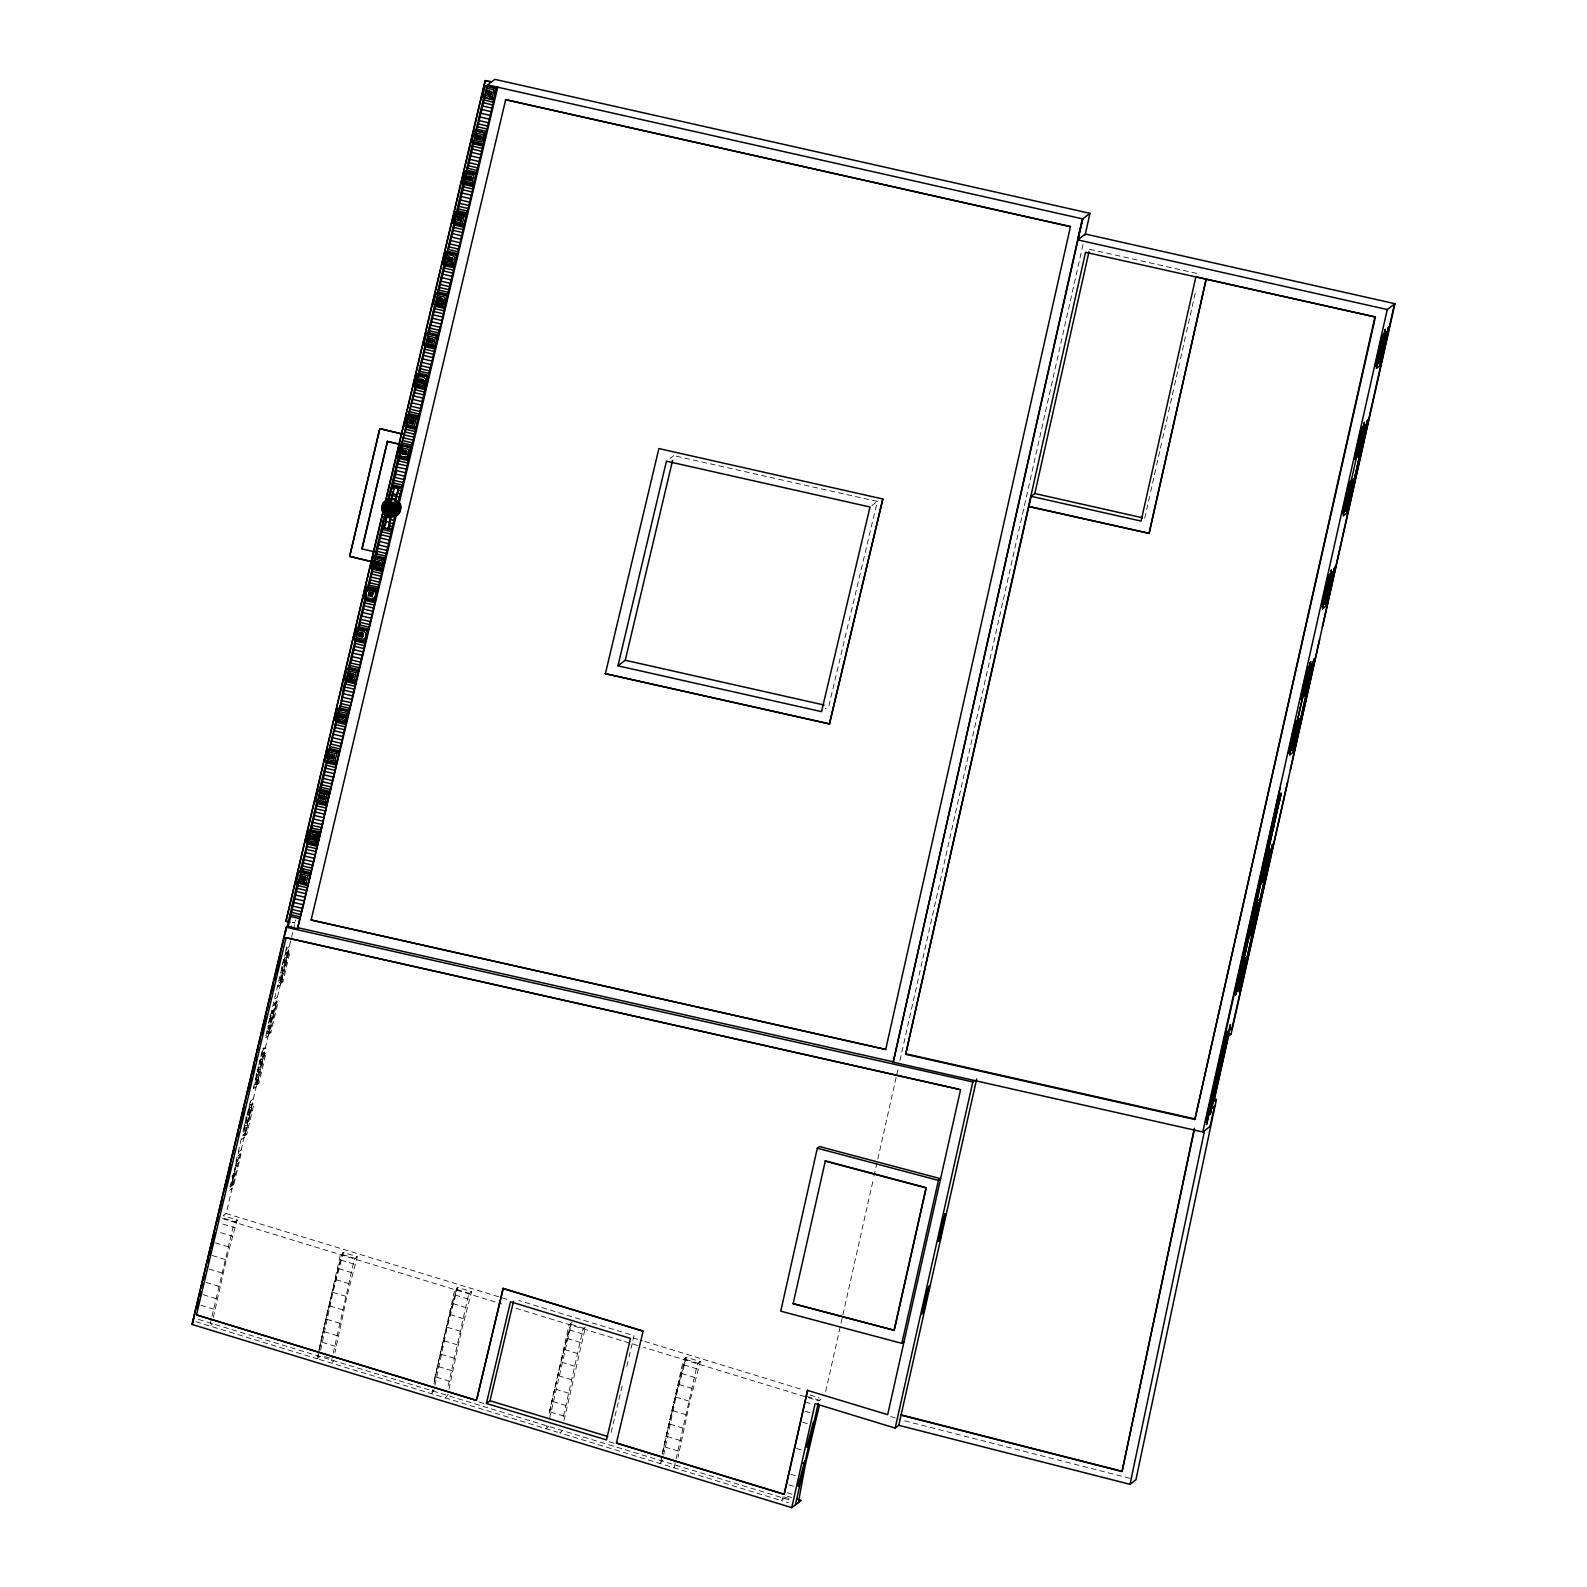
<?xml version="1.0" encoding="UTF-8"?>
<svg xmlns="http://www.w3.org/2000/svg" width="1587" height="1587" viewBox="0 0 1587 1587"><rect width="100%" height="100%" fill="white"/><g stroke="black" fill="none" stroke-linecap="round" stroke-linejoin="round"><path stroke-width="0.75" stroke-dasharray="5 3.75" d="M320.634 1350.259L332.893 1292.373L343.308 1252.5L357.273 1256.765L346.859 1296.639L334.956 1352.521M434.977 1385.193L447.236 1327.287L457.651 1287.434L471.617 1291.699L461.202 1331.572L448.942 1389.458M549.697 1418.123L571.161 1324.411L585.127 1328.676L585.98 1326.633L583.084 1328.855L563.008 1418.361M564.02 1420.405L585.127 1328.676M663.664 1455.041L675.943 1397.155L686.358 1357.302L700.323 1361.567L689.909 1401.42L678.006 1457.322M213.332 1317.468L226.286 1259.8L237.177 1219.986L223.212 1215.721L226.128 1213.5L292.821 932.005M789.037 1499.794L198.633 1319.452L195.717 1321.673L317.083 1358.75L340.411 1254.722L343.347 1252.421A53.323 1.488 -76.6 0 0 332.437 1292.235A53.323 1.488 -76.6 0 0 319.483 1349.922M332.675 1355.754L331.048 1363.015L333.964 1360.793M333.21 1353.334L354.377 1258.987L357.273 1256.765M434.144 1381.583L454.755 1289.656L457.691 1287.374A53.323 1.488 -76.6 0 0 446.78 1327.188A53.323 1.488 -76.6 0 0 433.826 1384.856M448.109 1385.848L468.72 1293.921L471.617 1291.699M662.295 1453.851L683.461 1359.504L686.377 1357.262A53.323 1.488 -76.6 0 0 675.467 1397.076A53.323 1.488 -76.6 0 0 662.513 1454.763M825.676 1391.561L873.445 1178.645M873.981 1176.225L897.865 1069.777M899.948 1060.493L1083.187 243.684M1144.723 518.275L1150.139 494.093M1150.674 491.672L1156.11 467.491M1156.645 465.07L1159.899 450.569M1160.454 448.149L1162.081 440.888M1162.616 438.468L1165.87 423.967M1166.425 421.547L1168.052 414.286M1168.587 411.866L1171.841 397.365M1172.376 394.945L1174.003 387.684M1174.559 385.264L1177.812 370.763M1178.347 368.343L1179.974 361.082M1180.53 358.662L1183.783 344.161M1184.319 341.741L1185.945 334.48M1186.481 332.06L1189.754 317.539M1190.29 315.139L1195.705 290.937M239.954 1154.146L240.986 1154.404L233.785 1184.854L231.841 1186.322L231.365 1183.664M231.841 1186.322L234.737 1173.765L233.706 1173.527M244.438 1133.058L243.902 1135.459L245.826 1133.991L253.047 1103.54L251.103 1105.008L244.894 1135.697L242.871 1135.221L244.934 1133.634M255.943 1084.615L263.164 1054.165L265.089 1052.697L257.868 1083.147L254.912 1084.377A40.707 1.131 -76.6 0 1 255.447 1081.977M257.134 1082.671L254.912 1084.377L256.935 1084.853L259.832 1072.316L258.82 1072.078M269.175 1031.828L266.953 1033.534L268.996 1034.01L271.873 1021.473L269.85 1020.977L271.079 1015.779L273.103 1016.255L276.198 1003.559L278.122 1002.091L276.098 1001.615M281.216 981.024L278.995 982.71L281.018 983.206L283.914 970.649L281.871 970.173L282.486 967.574L284.529 968.05L288.239 952.755L290.163 951.287L288.14 950.792M245.43 1133.297L247.77 1123.16L245.747 1122.683M234.122 1176.364L232.495 1178.665L232.952 1181.442M247.175 1125.738L245.152 1125.262L244.557 1127.821L243.962 1130.341L246.005 1130.817M285.739 950.97L286.672 946.903M281.712 975.569L280.026 982.968L281.95 981.5L289.171 951.049L287.247 952.517L281.712 975.569L282.704 975.807M270.266 1023.813L267.985 1033.772L269.929 1032.304L277.13 1001.853L275.206 1003.321L270.266 1023.813L271.258 1024.051M232 1176.82L232.436 1174.955M244.041 1125.976L244.497 1124.092M256.102 1075.113L256.539 1073.248M268.719 1022.722L270.365 1015.779M282.565 964.261L284.271 957.06M229.877 1186.818L239.062 1155.872L240.986 1154.404M235.967 1161.644L237.673 1154.443M238.248 1152.063L241.918 1135.994M242.89 1131.888L250.29 1101.477M258.304 1066.841L252.75 1091.043M258.86 1065.036L262.629 1048.571M265.862 1035.458L268.104 1025.857M268.699 1023.476L272.071 1009.094M272.686 1006.694L276.039 992.311M276.654 989.931L280.026 975.549M280.621 973.168L284.311 957.08M284.609 956.386L286.493 948.867M231.881 1182.989L237.177 1160.672L235.57 1161.902M243.922 1132.146L249.219 1109.829L247.612 1111.039M255.983 1081.302L261.26 1058.965L260.228 1058.727M268.024 1030.439L272.785 1010.364M280.066 979.635L285.343 957.318M293.397 929.605L295.678 920.004M244.894 1135.697L246.818 1134.229L254.039 1103.778L250.072 1104.77L254.039 1103.778M256.935 1084.853L258.86 1083.385L266.08 1052.935L264.057 1052.459M268.996 1034.01L270.921 1032.542L278.122 1002.091M281.018 983.206L282.962 981.738L290.163 951.287M211.408 1318.698L209.682 1325.938L212.618 1323.717M211.984 1316.297L234.261 1222.208L237.197 1219.986L234.261 1222.208L236.284 1222.109L222.319 1217.844M611.134 1432.466L614.486 1418.302M615.062 1415.941L618.414 1401.777M618.97 1399.417L622.322 1385.253M626.805 1366.367L628.472 1359.285M629.027 1356.925L632.38 1342.781M632.955 1340.42L634.066 1335.699L518.79 1300.487M676.141 456.163L877.313 501.452L828.831 706.096L825.18 708.873M281.514 967.852L281.95 965.987M270.306 1018.497L270.326 1018.437A48.939 1.369 -76.6 0 1 271.099 1015.184M235.967 1168.568L234.321 1170.928M249.02 1117.962L248.385 1120.561L246.362 1120.085L246.977 1117.466L249.02 1117.962L252.115 1105.246M266.08 1052.935L264.156 1054.403L260.427 1069.717L259.435 1069.479M273.103 1016.255L272.488 1018.874L270.464 1018.378M269.909 1016.791L270.365 1014.926M245.826 1118.498L246.263 1116.613M251.5 1107.706L249.476 1107.23L248.842 1109.749L247.612 1114.867L249.635 1115.363M288.437 950.573L285.6 954.719L287.624 955.215M276.396 1001.377L273.559 1005.543L275.583 1006.019M670.091 458.405L673.741 455.628M289.409 946.407L287.088 948.173A48.939 1.369 -76.6 0 0 285.541 954.461M871.838 505.618L877.313 501.452M280.284 984.972L277.943 986.737A48.939 1.369 -76.6 0 1 278.638 983.722M275.047 998.997L277.388 997.211M262.966 1049.959L265.307 1048.174L258.106 1047.698M264.335 1052.221L262.133 1053.927A40.707 1.131 -76.6 0 0 261.518 1056.367M259.653 1060.195L261.26 1058.965M253.265 1099.017L250.925 1100.803A48.939 1.369 -76.6 0 0 247.79 1113.598M242.871 1135.221L245.092 1133.535M241.204 1149.881L238.883 1151.646A48.939 1.369 -76.6 0 0 238.11 1154.761M240.252 1153.928L238.03 1155.614L239.062 1155.872M230.809 1186.064L233.031 1184.378M317.083 1358.75L319.999 1356.508M431.426 1393.664L434.263 1390.033M445.392 1397.949L448.228 1394.318M572.014 1322.368L569.118 1324.57L549.023 1414.096A60.564 1.686 -76.6 0 1 570.983 1323.141M546.404 1426.852L547.455 1426.058M545.769 1428.598L548.685 1426.376M562.651 1430.641L559.735 1432.863L779.118 1499.894M700.323 1361.567L697.427 1363.769L674.098 1467.796L677.014 1465.575M782.074 1498.882L783.125 1498.088A53.323 1.488 -76.6 0 1 783.065 1496.68M784.375 1498.386L781.459 1500.608L788.441 1502.73M268.203 1035.914L265.882 1037.68A48.939 1.369 -76.6 0 1 267.271 1031.51M256.162 1086.758L253.841 1088.523A48.939 1.369 -76.6 0 1 255.229 1082.354M241.799 1139.367L244.12 1137.601M229.738 1190.21L232.059 1188.465M262.847 1048.412L265.307 1048.174M1089.535 249.258L1199.514 274.015M286.215 952.26L288.239 952.755M286.017 957.477L287.009 957.715M286.394 960.274L284.371 959.798L283.736 962.377L285.759 962.853M284.152 965.213L285.144 965.451M281.276 972.752L283.299 973.248M280.105 977.83L282.129 978.326M279.55 980.31L281.573 980.786M280.919 981.242L282.962 981.738M274.174 1003.083L276.198 1003.559M273.976 1008.3L274.968 1008.538M274.353 1011.078L272.329 1010.602L271.694 1013.18L273.738 1013.657M270.683 1026.61L268.639 1026.134L268.064 1028.654L270.088 1029.13M267.509 1031.114L269.532 1031.59M268.877 1032.046L270.921 1032.542M264.156 1054.403L262.113 1053.927L263.164 1054.165M262.549 1056.625L263.541 1056.863M261.934 1059.144L262.926 1059.382M261.3 1061.683L262.311 1061.921M260.685 1064.282L261.676 1064.5M260.07 1066.881L261.061 1067.099M258.225 1074.657L259.217 1074.895M257.63 1077.216L258.621 1077.454M257.054 1079.735L258.046 1079.973M256.479 1082.215L257.491 1082.453M256.836 1082.889L258.86 1083.385M248.187 1109.571L250.885 1110.226M248.227 1112.289L250.25 1112.785M244.557 1127.821L246.58 1128.297M244.795 1133.753L246.818 1134.229M236.126 1160.434L237.832 1160.831M237.217 1163.39L236.185 1163.152L237.415 1158.074A48.939 1.369 -76.6 0 0 235.749 1164.441M235.55 1165.731L236.582 1165.969M232.495 1178.665L233.527 1178.923M232.734 1184.596L233.785 1184.854M904.65 1420.841L1133.515 1479.243M226.128 1213.5L507.622 1299.515M632.995 1337.841L642.457 1340.737M644.818 1341.451L803.3 1389.895M890.525 1416.536L899.928 1419.413M810.025 1395.072L819.328 1397.929M342.475 1254.563L356.44 1258.828M456.818 1289.477L470.784 1293.762M685.505 1359.345L699.49 1363.61M806.851 1396.421L820.816 1400.686L821.649 1398.643L818.753 1400.845L643.648 1347.323M222.636 1218.657L501.79 1303.978M515.874 1308.263L641.346 1346.629M222.974 1224.093L234.618 1227.644M340.848 1260.098L354.814 1264.363M455.191 1295.032L469.177 1299.297M569.554 1329.966L583.52 1334.231M683.898 1364.899L697.863 1369.164M805.224 1401.956L812.207 1404.098M220.633 1232.623L232.277 1236.174M338.606 1268.668L352.572 1272.933M452.95 1303.601L466.935 1307.867M567.313 1338.535L581.278 1342.8M681.656 1373.449L695.622 1377.734M805.323 1411.24L809.965 1412.668M215.455 1242.879L229.421 1247.144M335.889 1279.677L349.854 1283.943M450.252 1314.591L464.217 1318.876M564.595 1349.525L578.561 1353.81M678.938 1384.459L692.904 1388.724M802.605 1422.25L807.267 1423.658M212.301 1255.535L226.286 1259.8M332.893 1292.373L346.859 1296.639M447.236 1327.287L461.202 1331.572M561.58 1362.221L575.565 1366.486M675.943 1397.155L689.909 1401.42M209.067 1269.005L223.033 1273.27M329.798 1305.883L343.784 1310.148M444.162 1340.817L458.127 1345.082M558.505 1375.75L572.471 1380.016M672.848 1410.684L686.814 1414.949M796.515 1448.455L801.177 1449.883M205.953 1282.375L219.919 1286.64M326.843 1319.313L340.808 1323.578M441.206 1354.247L455.171 1358.512M555.549 1389.18L569.515 1393.446M669.893 1424.114L683.858 1428.379M203.176 1294.734L217.141 1299.019M324.224 1331.711L338.19 1335.996M438.567 1366.645L452.533 1370.93M552.911 1401.579L566.876 1405.844M667.254 1436.513L681.24 1440.778M790.921 1474.303L795.583 1475.712M200.914 1305.268L214.9 1309.533M322.101 1342.285L336.067 1346.55M436.445 1377.199L450.41 1381.483M550.788 1412.132L564.754 1416.398M665.151 1447.066L679.117 1451.331M788.799 1484.857L793.46 1486.265M787.331 1492.831L791.992 1494.24M478.897 1401.936L483.638 1403.384M609.269 1441.77L614.01 1443.218M787.033 1496.085L791.774 1497.533M324.561 1356.528L331.544 1358.67M784.295 1496.977L788.937 1498.386M319.404 1359.444L557.414 1432.168M662.949 1459.901L660.113 1463.531L661.759 1456.271A60.564 1.686 -76.6 0 0 660.747 1461.806L661.799 1460.992A53.323 1.488 -76.6 0 1 661.739 1459.604M281.593 970.887A48.939 1.369 -76.6 0 1 282.367 967.574M283.954 960.968A48.939 1.369 -76.6 0 1 284.747 957.695M268.005 1028.336A48.939 1.369 -76.6 0 1 268.758 1025.083M230.432 1187.175A48.939 1.369 -76.6 0 1 231.127 1184.061M232.615 1177.633A48.939 1.369 -76.6 0 1 233.388 1174.34M234.162 1171.047A48.939 1.369 -76.6 0 1 234.955 1167.734M255.963 1079.14A48.939 1.369 -76.6 0 1 258.264 1069.34M259.832 1062.754A48.939 1.369 -76.6 0 1 260.625 1059.501M262.192 1053.113A48.939 1.369 -76.6 0 1 262.966 1050.019M243.922 1129.984A48.939 1.369 -76.6 0 1 244.676 1126.75M246.223 1120.184A48.939 1.369 -76.6 0 1 246.997 1116.891M256.003 1079.517A40.707 1.131 -76.6 0 1 257.193 1074.419M257.788 1071.84A40.707 1.131 -76.6 0 1 259.018 1066.623M260.268 1061.425A40.707 1.131 -76.6 0 1 260.903 1058.886M318.709 1354.762A53.323 1.488 -76.6 0 0 318.769 1356.151L317.717 1356.964A60.564 1.686 -76.6 0 1 318.769 1351.39M319.205 1349.188A60.564 1.686 -76.6 0 1 342.296 1253.234M433.053 1389.696A53.323 1.488 -76.6 0 0 433.112 1391.105L432.061 1391.918A60.564 1.686 -76.6 0 1 433.112 1386.344M434.58 1379.242A60.564 1.686 -76.6 0 1 456.639 1288.188M549.737 1411.855A53.323 1.488 -76.6 0 1 571.141 1324.451M662.255 1454.029A60.564 1.686 -76.6 0 1 685.326 1358.095M292.544 922.404L294.567 922.88L292.544 922.404"/><path stroke-width="1.5" d="M390.918 503.992C395.421 493.894 378.936 500.639 388.021 505.221L386.911 507.146M1327.525 586.535L1329.093 579.096L1324.649 592.864L1327.883 577.073L1329.906 575.545M377.845 589.769L375.048 601.235L363.701 598.537L366.399 587.19L377.845 589.769L394.766 516.807M409.922 448.724L411.41 447.752L400.043 445.173L397.365 456.52L408.712 459.218L427.399 378.995M388.855 516.866L383.022 512.641L387.426 510.161L388.002 511.074L386.851 508.118C380.325 509.625 380.979 502.94 386.99 507.066L382.943 503.139L382.169 505.519M388.617 510.459L386.415 509.447L387.387 506.074M387.823 509.09L389.946 505.301M390.799 511.331L393.457 509.784L393.735 507.443L388.954 505.261L386.256 517.164L390.481 517.997L388.061 528.967L390.362 522.222L383.082 521.29L384.193 516.688M390.838 512.799L394.806 510.459L394.409 506.094L399.388 503.019L393.576 498.635M394.032 504.964L393.08 504.249L395.381 508.177L393.755 509.03M390.918 512.264L392.049 512.046C393.278 523.373 405.161 508.455 399.388 503.019M309.901 830.933L317.122 800.483M305.636 883.899L297.523 881.955L287.287 926.391L297.463 928.673L303.474 904.788L323.252 821.272L313.115 818.872M348.069 713.852L339.301 752.159L329.144 749.738L336.365 719.288M317.499 844.562L307.342 842.142L306.509 846.327L316.666 848.728L327.259 802.903L322.835 802.209M328.192 793.738L329.64 792.885L318.293 790.167L315.615 801.514L326.962 804.232L339.301 752.159L336.583 763.625L325.236 760.927L327.914 749.58L339.261 752.278L337.793 753.131M358.007 627.936L365.208 597.486M355.964 682.152C339.935 668.96 344.796 699.272 338.765 709.131L348.902 711.551L349.299 710.321L355.964 682.152L347.851 680.228M357.035 671.936L358.503 671.083L347.156 668.385L344.478 679.732L355.825 682.43L375.206 600.957L375.365 599.906L370.941 599.212M384.609 559.576L374.472 557.176L383.082 521.29M389.073 496.017L398.496 455.747M408.474 414.881L415.695 384.431M397.98 504.805L409.01 457.889L400.519 456.243M437.338 293.079L444.558 262.629M414.723 389.668L424.86 392.088L435.473 346.244L431.406 345.272M435.473 346.244L425.316 343.824L424.324 349.061L434.481 351.481L441.92 320.534L450.688 283.438L440.551 281.018M455.608 215.951L465.824 171.575L467.292 170.444M444.935 306.708L434.778 304.287L433.945 308.473L444.102 310.893L454.695 265.049L450.648 264.077M489.788 97.62L494.152 98.533L493.894 100.06L476.338 173.697L466.201 171.297L473.045 141.124M455.628 255.884L457.076 255.031L445.729 252.333L443.051 263.68L454.398 266.378L473.799 184.905L473.938 183.854L469.514 183.16M308.949 874.933L310.417 874.08L299.07 871.382L296.372 882.729L307.759 885.625L310.437 873.941M474.85 134.756L484.015 96.113M1296.877 723.176L1295.19 724.366L1291.937 739.165A75.521 2.162 -77.3 0 0 1289.775 748.37L1291.282 748.132L1310.545 661.759M366.657 591.396L372.489 567.531M400.301 449.379L406.133 425.514M301.074 879.833L301.927 876.203L301.074 879.833L304.704 880.706L305.557 877.075L301.887 876.222M310.655 839.265L311.548 835.595L315.178 836.468C312.004 845.633 318.59 832.758 311.508 835.635L310.655 839.265L314.325 840.098M329.679 792.746L319.166 790.604L326.585 760.947L336.742 763.347M304.704 880.706L305.537 877.095M320.316 798.638C319.066 793.599 327.755 794.254 323.946 799.511L320.276 798.678L321.169 795.008M333.568 758.903L329.898 758.07L330.79 754.4L334.421 755.273L333.528 758.943L334.421 755.273M323.946 799.511L324.76 795.9M339.539 717.443C338.309 712.404 346.998 713.059 343.189 718.316L339.519 717.463L340.411 713.813M348.386 668.544L355.448 639.144L365.585 641.565M349.16 676.836L350.033 673.205L349.16 676.836L352.81 677.709L353.663 674.078L349.993 673.245M343.189 718.316L344.002 714.705M358.781 636.248L359.654 632.618L363.284 633.471C360.09 642.636 366.676 629.781 359.614 632.638L358.781 636.248L362.411 637.101M352.81 677.709L353.623 674.098M368.402 595.641L369.275 592.011L368.402 595.641L372.032 596.514L372.905 592.883L369.235 592.05M375.623 565.19C374.373 560.171 383.062 560.826 379.253 566.063L375.583 565.23L376.476 561.56M372.032 596.514L372.866 592.903M379.253 566.063L380.086 562.453M402.245 452.811L402.919 449.994L406.55 450.867L405.697 454.497L402.007 453.664L405.697 454.497M409.267 423.193L410.12 419.543L413.771 420.416L412.898 424.046L409.228 423.213L410.12 419.543M405.875 453.664L406.55 450.867M418.889 382.586C417.639 377.547 426.328 378.202 422.519 383.459L418.849 382.626L419.742 378.956M412.898 424.046L413.771 420.416M428.51 341.979L429.363 338.348L428.51 341.979L432.14 342.852L432.993 339.221L429.323 338.388M422.519 383.459L423.352 379.848M441.761 302.264L438.091 301.411C441.702 288.913 442.198 309.445 442.575 298.654M446.007 256.539L454.021 223.093L464.178 225.513M432.14 342.852L432.973 339.241M447.931 259.951L448.605 257.154L452.235 258.026L451.382 261.657L447.713 260.823L451.382 261.657M461.004 221.049L457.334 220.216L458.226 216.566L461.857 217.419L460.964 221.089L461.857 217.419M451.561 260.823L452.235 258.026L448.566 257.193L447.713 260.823M466.975 179.589C465.745 174.57 474.434 175.225 470.625 180.462L466.955 179.629L467.848 175.959M476.596 139.001L477.469 135.351L476.596 139.001L480.246 139.854L481.099 136.224L477.429 135.391M470.625 180.462L471.438 176.851M490.879 94.922L487.249 94.05C487.249 85.182 496.791 97.382 487.209 94.089L488.122 90.419M480.246 139.854L481.059 136.264M490.839 94.942L491.712 91.312M1323.26 599.092L1322.546 602.286M389.569 526.051L392.644 526.547M389.608 522.797L398.754 487.626L390.481 517.997M1325.324 589.888L1324.629 592.963M1385.253 329.402L1376.346 368.462L1380.016 365.645L1388.744 326.743L1381.384 358.841L1379.797 360.051L1380.035 358.96A75.521 2.142 -77.3 0 1 1381.543 352.155L1379.063 363.106L1380.69 361.876M1330.144 581.1L1325.859 600.461L1327.446 599.251L1334.746 567.233L1325.879 606.234M208.254 1261.546L208.651 1259.602M249.595 1086.817L249.199 1088.761L250.032 1084.556M273.281 987.114L273.678 985.15M1249.029 929.228L1247.065 937.917L1248.076 938.155L1249.029 934.009A75.521 2.162 -77.3 0 1 1251.032 924.963L1253.095 915.679M1306.815 691.198L1305.228 692.388L1305.466 691.317A75.521 2.142 -77.3 0 1 1307.49 682.231L1308.462 677.669A76.969 2.182 -77.3 0 1 1311.08 666.123L1311.477 664.437M1307.49 682.212L1309.037 675.368A75.521 2.142 -77.3 0 1 1310.584 668.563L1314.155 659.002M1328.101 590.304L1331.374 574.415L1333.358 572.907M1381.979 349.953L1383.051 345.331L1381.464 352.274L1385.312 333.984L1387.316 332.457M1214.372 1089.634L1212.389 1092.491A76.989 2.162 -77.3 0 0 1209.75 1104.096L1208.758 1108.678A75.521 2.142 -77.3 0 0 1206.735 1117.784M1237.781 983.88L1241.451 967.614M1279.995 797.15L1277.991 800.007A76.989 2.182 -77.3 0 0 1275.333 811.631L1274.381 816.194L1274.877 813.913A75.521 2.162 -77.3 0 1 1277.456 802.546L1279.301 800.205M1290.846 743.886L1290.231 746.168L1292.929 734.602A76.989 2.182 -77.3 0 1 1295.567 722.978L1297.452 720.101M1304.99 680.327L1301.757 695.046L1303.344 693.836L1310.683 661.66L1289.616 755.075L1293.286 752.258L1314.215 658.962L1300.923 717.443L1298.94 720.319A76.989 2.182 -77.3 0 0 1292.671 748.171L1292.334 749.758L1293.96 748.509L1293.088 752.417M1326.137 586.059L1325.145 590.701L1329.093 579.096M383.558 519.604L383.161 523.472M288.378 925.558L286.196 927.225L192.067 1324.451L791.774 1507.65L815.103 1403.622L895.167 1428.082L898.778 1425.324L901.059 1415.148L1122.049 1471.526L1194.376 1128.297M1122.049 1471.526L1194.138 1130.519M898.778 1425.324L1130.023 1484.321L1204.573 1130.599M1228.477 1036.212L1214.372 1099.057L1216.416 1099.513L1135.895 1479.838L1130.023 1484.321M225.493 1188.504L226.147 1185.687M1324.57 593.042L1324.074 595.383L1324.669 592.764M310.06 874.219L299.923 871.799L306.509 846.327M421.309 362.213L431.466 364.633L428.252 376.694L418.095 374.274L424.324 349.061M430.93 321.606L441.067 324.026L437.873 336.107L427.716 333.687L433.945 308.473M1206.755 1117.744L1206.517 1118.855L1208.104 1117.625M1238.217 988.106L1235.618 989.078L1238.217 988.106L1237.543 991.161L1234.884 992.173L1235.856 988.007L1236.868 988.225A75.521 2.123 -77.3 0 1 1238.892 979.159L1237.8 979.02L1237.285 981.341L1238.376 981.44M1263.748 863.586L1266.188 852.636L1268.846 851.624L1268.152 854.679L1265.553 855.651L1267.14 854.441L1261.863 882.67L1260.237 883.899L1259.225 883.681L1260.197 879.515M1236.868 988.245L1235.916 992.411M1289.834 748.211L1288.862 751.028M1260.237 883.899L1261.209 879.734A75.521 2.142 -77.3 0 1 1263.212 870.688L1261.625 872.85L1263.212 870.668M1322.626 602.048L1321.654 606.194L1323.379 604.984L1331.374 569.912L1322.645 608.813M1324.074 601.929L1322.844 601.056M1263.887 876.679L1263.649 877.77L1265.236 876.56M1293.306 745.553L1293.068 746.644L1294.655 745.434L1300.249 720.498L1298.404 722.799A75.521 2.123 -77.3 0 0 1293.345 745.434M1379.46 361.499L1380.055 358.96M197.086 1308.204L197.76 1305.268M238.189 1134.824L238.705 1132.483M262.113 1033.712L262.668 1031.233M1236.769 983.662L1237.285 986.201L1237.364 981.202M1260.594 877.472L1261.11 879.991L1261.705 872.711M1260.693 877.254L1262.716 872.949M1289.834 748.489L1290.231 746.168M1323.717 597.069L1323.3 599.092M1261.625 877.69L1262.201 875.211M1322.526 602.286L1323.022 599.985M1380.472 356.916L1381.027 354.437M1207.409 1120.68L1205.783 1121.91L1206.16 1120.283A76.989 2.162 -77.3 0 1 1209.234 1106.437A75.521 2.142 -77.3 0 1 1211.873 1094.911L1213.698 1092.689L1209.215 1106.437L1280.173 787.787M1261.863 882.67L1260.852 882.432L1255.654 905.641L1254.028 906.891L1248.949 929.407L1250.04 929.466L1248.433 931.708L1249.544 931.728L1247.918 934.009M1249.961 929.645L1250.536 927.185L1249.465 927.086M1250.477 927.324L1252.024 920.361A76.989 2.162 -77.3 0 1 1254.662 908.815L1256.666 905.879L1255.654 905.641M1262.637 873.068L1264.74 863.764M1323.538 597.684L1324.113 595.244M1306.141 694.233L1304.514 695.483L1304.871 693.856A76.989 2.182 -77.3 0 1 1306.379 686.973L1308.005 679.95M1348.97 497.286L1346.728 507.463L1348.315 506.233L1367.815 419.801L1346.946 513.057L1343.276 515.874L1364.403 422.4M383.796 518.017L384.907 513.454M901.852 1343.336L938.413 1180.371L940.595 1178.705L819.507 1146.548L817.325 1148.214L780.764 1311.179L901.852 1343.336L904.035 1341.67M793.143 1303.661L825.339 1160.91L926.253 1187.711L894.255 1330.303L793.143 1303.661L894.255 1330.303M616.609 1443L784.276 1494.22L807.624 1390.192L784.057 1494.379L616.391 1443.158L643.112 1331.136L503.158 1288.366L476.417 1400.408L196.49 1314.889L286.037 937.679L958.151 1089.118M505.737 99.485L311.131 920.004L885.685 1049.463L1070.451 226.624L505.519 99.644L1070.451 226.624M798.102 1485.968L804.748 1460.635M806.811 1447.066L813.457 1421.754M1210.445 1126.115L1202.767 1131.967L893.203 1062.199L1082.314 219.185L1089.991 213.332L494.846 79.35L486.098 86.015L496.255 88.436L497.723 87.285L486.475 85.738M893.203 1062.199L1082.691 218.907L487.566 84.904M1078.049 239.577L1085.349 234.023L1394.933 303.712L1387.256 309.544L1077.692 239.855L1082.691 218.907M795.424 1504.873L818.218 1403.265M1085.091 235.114L1089.991 213.332M905.661 1054.323L1085.528 252.313L1375.393 317.003L1195.864 276.793L1141.073 521.072L1031.153 496.314L905.661 1054.323L1194.872 1119.49L1375.393 317.003M1030.776 496.592L1034.803 493.537L1088.999 251.678M894.036 1330.461L926.034 1187.869L825.121 1161.069M895.167 1428.082L972.811 1081.937L974.636 1080.549M921.73 1313.679L928.911 1286.263L923.574 1312.866L921.73 1313.679L928.911 1286.263M937.996 1241.193L945.178 1213.777L939.841 1240.379L937.996 1241.193L945.178 1213.777M922.345 1313.798L929.526 1286.402M938.611 1241.312L945.773 1213.916M901.059 1415.148L976.679 1079.001M1148.968 533.53L1206.219 278.915L1149.186 533.371L1028.872 506.491L1149.186 533.371M1194.872 1119.49L1374.798 317.44M1202.767 1131.967L1387.256 309.544M1209.75 1104.116L1209.215 1106.437M1218.32 1066.028L1217.963 1067.654L1219.59 1066.424M1218.38 1065.869A76.989 2.162 -77.3 0 1 1221.415 1052.181L1221.911 1049.86A76.989 2.162 -77.3 0 1 1224.569 1038.315L1226.553 1035.379M1237.8 979.02L1240.439 967.376L1241.451 967.753L1242.879 961.365L1244.506 960.115L1241.847 961.127L1240.955 965.253M1262.141 870.529L1265.256 861.443M1271.762 827.799L1271.405 829.426L1273.032 828.196M1275.353 811.631L1274.837 813.952A76.989 2.182 -77.3 0 0 1271.723 827.898M1288.406 753.071L1295.488 721.272M1300.586 698.816L1307.728 666.957M1328.339 575.03L1321.197 606.889M1349.208 482.012L1342.066 513.871M1354.247 459.615L1361.388 427.756L1363.293 426.645M1288.862 752.377C1293.048 748.806 1287.275 754.817 1289.219 750.75M1292.453 736.884L1293.484 732.301M1308.005 667.095L1307.628 668.722A76.87 2.182 -77.3 0 0 1301.38 696.554L1301.042 698.141L1302.669 696.891M1325.423 589.551L1325.681 588.42M1342.88 511.55L1342.523 513.176L1344.149 511.946M1357.004 454.636L1355.417 455.866L1357.659 445.689A75.521 2.142 -77.3 0 1 1360.753 431.981L1361.666 427.895M1383.487 336.543L1381.662 338.844A75.521 2.142 -77.3 0 0 1379.063 350.291A76.969 2.162 -77.3 0 0 1375.969 364.097L1375.592 365.764L1377.218 364.534M1239.387 976.898L1238.316 976.679L1239.864 974.597A76.989 2.182 -77.3 0 1 1242.502 962.912M1263.192 865.867L1264.244 866.105A76.989 2.162 -77.3 0 1 1266.843 854.56L1271.524 848.569M1235.638 994.87L1248.691 936.687L1247.065 937.917M1256.666 905.879L1249.366 933.632L1247.779 934.842L1250.377 933.89L1249.366 933.652L1256.666 901.614M1267.815 851.386L1281.007 793.103L1235.837 994.91M1237.721 986.697L1236.412 992.113M1242.919 964.44L1244.248 958.528M1254.781 910.224L1256.428 904.292M1261.07 883.582L1262.26 878.246M1267.259 855.948L1268.588 850.037M1273.131 829.426L1274.321 824.07M1279.439 801.693L1280.649 795.861M1240.439 967.515L1244.506 960.115M1248.076 938.155L1250.377 933.89L1248.81 935.06M1238.138 990.03L1245.279 958.191L1247.184 957.08M1250.298 935.794L1257.38 903.995M1262.478 881.539L1269.62 849.68M1291.878 750.413L1298.959 718.613M1311.199 664.318L1304.058 696.177M1324.689 604.23L1331.83 572.371M1345.538 511.212L1352.699 479.353M1357.718 456.977L1364.86 425.118M1385.768 331.941L1378.607 363.8M1245.557 958.31L1244.823 960.214M1251.092 933.553A76.989 2.182 -77.3 0 1 1257.36 905.641L1259.344 902.824M1325.502 601.929L1325.125 603.556L1326.752 602.306M1332.108 572.51L1330.68 578.898M1348.97 497.306A75.561 2.142 -77.3 0 1 1352.064 483.559L1354.584 478.242M1358.551 454.616A76.87 2.162 -77.3 0 1 1362.142 438.488L1363.193 433.806A76.87 2.162 -77.3 0 1 1364.78 426.804L1365.137 425.237M1385.153 336.027L1383.031 345.311A76.989 2.162 -77.3 0 1 1385.669 333.746L1387.653 330.83M1325.423 602.128A76.989 2.202 -77.3 0 1 1328.537 588.122L1328.14 590.205L1333.04 574.315L1331.215 576.617M1346.748 513.216L1367.677 419.9L1360.476 452.017M1379.817 365.803L1388.546 326.902M1272.635 844.344L1239.328 992.034L1272.576 844.383L1252.381 933.89L1250.754 935.12L1250.754 933.751M1334.806 567.194L1326.018 606.135L1322.407 608.892M1210.008 1126.453L1214.591 1105.941M1231.988 1028.475L1287.612 782.113M1394.477 304.049L1322.308 627.401M1216.416 1099.513L1213.619 1101.636L1228.239 1036.371L1231.056 1034.248L1394.933 303.712M209.682 1254.861L210.397 1251.885M250.627 1082.076L251.282 1079.081L250.746 1081.62M274.67 980.409L275.364 977.433M1380.075 345.649L1379.539 347.97L1380.611 343.288M1342.84 511.708A76.87 2.182 -77.3 0 1 1346.45 495.382L1347.522 490.74M1325.621 588.598L1327.724 579.116M1237.404 987.947L1256.864 901.654M1261.744 879.456L1281.066 793.262M1383.547 342.99L1384.082 340.669M1360.753 431.843L1358.651 441.146A76.87 2.142 -77.3 0 0 1355.139 457.096M1380.591 343.308L1382.178 336.365M1294 730.02L1294.516 727.739M1385.193 329.441L1377.893 361.499L1376.306 362.709L1376.564 361.598A75.521 2.142 -77.3 0 1 1378.567 352.532L1381.821 336.623L1384.181 333.488M1357.004 454.656L1364.344 422.459M1266.307 856.801L1265.275 861.523L1264.244 861.205M1384.618 338.467L1385.689 333.726M1253.611 913.358L1253.115 915.778L1252.064 915.461M1254.147 911.037L1253.631 913.497L1252.599 913.14M1352.064 483.42L1349.962 492.744A76.87 2.182 -77.3 0 0 1346.331 508.971M1363.173 433.826L1364.76 426.883M1227.564 1031.352L1206.537 1124.608L1227.624 1031.292L1220.264 1063.389L1218.677 1064.599L1218.915 1063.488A75.521 2.142 -77.3 0 1 1220.919 1054.423L1221.435 1052.161A75.521 2.142 -77.3 0 1 1224.033 1040.735L1225.858 1038.434L1221.435 1052.161L1221.911 1049.86A76.989 2.182 -77.3 0 1 1224.549 1038.255M1330.561 579.473L1330.164 581.179A76.989 2.162 -77.3 0 1 1331.731 574.216M1327.724 579.275L1330.243 573.919M1253.135 910.998L1254.96 908.696M1266.843 854.5L1266.307 856.98L1265.295 856.563M1269.005 853.925L1270.83 851.624M198.335 1302.729L198.95 1300.07M227.12 1181.105L227.854 1178.129M197.343 1308.184L197.78 1306.359M262.391 1033.712L262.807 1031.867M251.202 1080.866L251.619 1079.021M198.633 1302.649L199.069 1300.785M239.816 1127.464L240.53 1124.548M263.68 1028.178L264.116 1026.313M240.014 1128L240.45 1126.135M373.977 551.721L361.935 548.844L387.387 441.424L401.055 444.539M362.074 548.725L387.526 441.325M290.004 922.305L285.938 921.333L383.3 510.379M385.006 503.178L485.126 80.679L491.712 81.75M285.938 921.333L383.518 510.22M385.224 503L485.344 80.52M305.993 842.122L308.671 830.775L320.038 833.473L317.34 844.82L305.993 842.122L308.037 840.812M337.535 708.972L334.857 720.319L346.204 723.017L348.902 711.551L337.535 708.972L338.924 710.52M366.657 631.348L368.124 630.475L356.777 627.778L354.08 639.125L365.427 641.822L368.144 630.356M384.986 559.298L382.269 570.784L370.922 568.086L373.619 556.739L384.967 559.437L383.499 560.29M407.264 414.723L404.566 426.07L415.913 428.768L418.631 417.302L407.264 414.723L408.633 416.25M428.232 376.813L416.885 374.115L414.187 385.462L425.534 388.18L428.252 376.694L417.738 374.552L415.814 382.685M435.096 346.521L437.873 336.107L435.155 347.573L423.808 344.875L426.506 333.528L437.853 336.226L436.385 337.079M436.108 292.921L433.43 304.268L444.777 306.965L447.494 295.499L436.108 292.921L437.496 294.468M460.984 214.285L466.697 214.424L455.35 211.726L452.672 223.073L464.019 225.771L466.737 214.305M473.581 184.132L476.338 173.697L473.64 185.183L462.293 182.485L464.971 171.138L476.318 173.836L468.482 173.162M471.914 141.878L474.592 130.531L485.939 133.229L483.261 144.576L471.914 141.878L473.958 140.569M489.51 86.432L496.632 88.118L493.894 99.644L482.547 96.926L485.245 85.579L496.592 88.297L494.112 93.395M192.067 1324.451L286.672 926.868M199.387 1295.528L200.319 1291.342M201.192 1287.87L202.065 1284.24M202.918 1280.57L203.929 1276.325M208.968 1255.119L209.901 1250.913M211.984 1242.383L210.892 1246.688M212.975 1238.138L213.987 1233.892M217.002 1221.177L218.014 1216.931M221.922 1200.367L218.946 1212.746M226.961 1179.141L227.953 1174.916M228.964 1170.67L229.976 1166.425M239.022 1128.238L240.034 1123.993M241.026 1119.748L242.037 1115.502M243.029 1111.336L244.021 1107.091M247.036 1094.356L248.048 1090.13M249.06 1085.885L250.052 1081.64M257.094 1051.943L258.106 1047.698M259.117 1043.452L260.109 1039.207M261.121 1034.962L262.133 1030.717M263.125 1026.491L264.057 1022.306M269.135 1001.099L270.147 996.854M271.159 992.629L272.091 988.423M278.181 962.912L277.11 967.217M279.193 958.687L280.205 954.442M307.62 839.325L310.992 830.1M326.862 758.13L337.039 720.677M336.464 717.542L339.856 708.298M368.72 586.496L367.252 587.626L364.851 597.763L366.319 596.652M399.944 449.657L406.629 426.447M406.193 423.273L416.389 385.82M448.05 251.659L446.602 252.769L444.181 262.906L445.649 261.795M453.803 222.319L454.775 218.252M474.493 135.034L476.913 129.856M372.905 565.012L373.877 560.945M197.284 1307.688L198.95 1300.705M211.567 1248.076L213.253 1240.459L212.896 1242.462M228.945 1174.102L231.147 1164.779M262.351 1033.236L264.017 1026.214M276.594 973.644L279.907 958.984M384.748 516.767L383.637 521.508L384.986 520.476M388.676 500.183L390.918 490.72M298.812 881.221L300.617 873.882L307.898 875.627L306.093 882.967L298.812 881.221L306.093 882.967M308.513 840.574L310.239 833.294L308.513 840.574L315.714 842.36L317.519 835.02L310.159 833.334M327.676 759.439L329.461 752.099L327.676 759.439L334.956 761.165L336.761 753.825L329.402 752.139M337.357 718.772L339.082 711.492L337.357 718.772L344.657 720.518L346.383 713.218L339.023 711.551M348.644 670.944L346.898 678.244L354.199 679.97L346.978 678.185L348.704 670.884L356.004 672.63L354.199 679.97M356.599 637.577C352.592 625.754 372.766 630.118 363.82 639.363L356.52 637.637L358.325 630.297M366.141 597.029C361.657 581.715 387.208 596.236 367.867 589.749C359.317 598.934 378.936 603.397 375.226 591.435M375.087 559.298L382.447 560.985L380.642 568.325L373.362 566.599L375.087 559.298L368.402 588.162M399.785 455.033C406.47 435.77 391.791 461.301 407.145 456.699L408.891 449.419L401.511 447.732M416.092 418.968L414.286 426.308L407.006 424.582C402.523 409.267 428.073 423.789 408.732 417.282M416.707 383.915C412.699 372.092 432.874 376.456 423.908 385.72L416.627 383.975L418.432 376.635M426.328 343.328L428.054 336.027L435.334 337.773L433.608 345.053L426.248 343.387L428.054 336.027M437.595 295.499L435.87 302.78L443.15 304.525L444.955 297.166L437.595 295.499L435.949 302.72L443.229 304.466M445.55 262.133C441.563 250.31 461.738 254.654 452.771 263.918L445.491 262.192L447.276 254.833M464.197 215.971L462.392 223.311L455.112 221.585C450.609 206.27 476.16 220.791 456.838 214.305M464.793 180.938L466.518 173.638L473.819 175.383L472.013 182.723L464.733 180.978L466.518 173.638M474.414 140.33L476.14 133.05L483.44 134.776L481.714 142.056L474.334 140.39L476.14 133.05M485.067 95.379L486.792 88.098L485.067 95.379L492.287 97.184L494.073 89.824L486.713 88.158M288.497 925.479L300.617 873.882M301.371 870.688L308.473 841.15M310.754 831.509L319.84 792.687L327.14 794.413L319.78 792.746L318.055 800.027L325.414 801.713L327.14 794.413M320.455 790.564L327.418 761.304M339.301 711.055L346.521 680.188M349.001 670.091L356.42 638.767M365.903 598.894L359.098 627.103L357.63 628.214L367.787 630.634M375.841 556.839L383.3 525.456L382.05 526.448L385.086 527.162L383.994 527.995L394.687 486.654L394.012 489.133L390.957 488.419L390.561 490.323M392.207 487.883L399.408 456.977M408.811 417.242L407.006 424.582M425.852 345.331L419.186 373.441L417.738 374.552M428.887 333.072L435.612 304.664M445.233 264.037L438.429 292.246L436.98 293.357L447.117 295.777M448.605 249.318L454.933 223.112M456.897 214.245L455.112 221.585M457.175 213.65L464.475 182.862M467.848 168.103L473.958 142.354M477.469 127.535L484.908 96.628M395.48 476.16L396.472 469.851M330.79 754.4L329.898 758.07M402.919 449.994L402.007 453.664M438.984 297.761L438.091 301.411M457.373 220.196L458.226 216.566M315.317 840.832L316.547 835.575M423.511 384.173L424.344 380.682M452.355 262.391L453.188 258.879M347.414 712.543L345.411 721.053L346.204 723.017M366.161 633.471L365.427 641.822M375.782 592.864L375.048 601.235M382.983 562.413L382.269 570.784M408.414 455.112L409.426 450.867M426.764 377.686L424.741 386.196L425.534 388.18M445.491 298.614L444.777 306.965M455.112 258.007L454.398 266.378M483.975 136.224L483.261 144.576M326.902 803.181L329.303 793.024M355.766 681.378L358.523 670.944M375.008 600.184L377.766 589.749M408.652 458.167L411.41 447.752L401.273 445.332M450.272 264.355L454.338 265.327L457.116 254.892M494.331 96.549L496.255 88.436M297.463 928.673L396.71 513.593M398.992 503.952L497.723 87.285M605.381 673.682L658.883 448.566L882.828 498.992L829.525 723.93L605.381 673.682L829.525 723.93M617.958 665.826L666.441 461.182L870.013 507.007L821.53 711.65L617.958 665.826L625.258 660.252L672.59 460.428M477.211 1397.869L503.158 1288.366M486.415 1403.463L510.518 1301.757L630.495 1338.416L606.452 1439.905L486.415 1403.463L490.006 1400.746L513.533 1301.4M829.307 724.089L882.828 498.992M228.845 1175.114L229.302 1173.249M252.551 1073.725L253.186 1070.828M265.446 1020.699L265.882 1018.834M200.398 1295.19L200.855 1293.326M228.449 1175.431L229.143 1172.535M277.923 968.03L278.38 966.166M241.799 1120.521L242.236 1118.656M254.277 1067.813L254.733 1065.948M230.194 1169.52L231.087 1165.79M243.128 1114.927L243.585 1113.082M265.287 1020.005L265.981 1017.168M241.184 1121.811L241.879 1118.855M200.24 1294.595L200.914 1291.917M392.723 526.21L395.639 514.327M394.449 499.984L398.516 500.937L405.002 476.279L394.846 473.858M388.954 505.261L393.021 492.922M277.983 966.622L278.657 963.607M212.956 1241.054L213.59 1238.475M388.26 499.33L390.164 491.395L393.219 492.129M230.432 1167.377L231.047 1164.957M279.193 961.583L279.947 958.727M243.109 1114.114L243.803 1111.237M214.205 1236.035L214.919 1233.159M819.19 1406.221L805.204 1465.436L798.34 1502.651M255.864 1060.374L256.4 1058.311M400.4 510.22L394.905 509.11L393.14 512.145L392.326 510.915M381.872 507.919C380.999 511.331 387.109 520.199 388.418 512.621C383.756 510.26 385.76 502.504 390.977 502.702M392.882 504.606L395.877 499.568L393.516 498.834M383.082 503.258L384.53 501.333M388.101 506.749L386.831 505.975L388.021 505.221M386.93 509.248L386.891 510.518L388.121 509.824M400.341 505.301L393.735 507.443M392.961 511.688L396.016 516.013M384.649 514.486L388.081 511.014M392.921 506.074C399.527 492.744 404.09 513.533 395.897 515.874M387.962 505.301L389.847 504.15L388.656 498.675M457.671 211.051L456.223 212.162L466.36 214.582M427.359 333.964L428.807 332.853M392.862 485.007L391.652 485.92L401.789 488.34M389.946 502.702L394.171 503.555M387.704 512.74L391.771 513.692M386.256 517.164L385.542 524.861L382.507 524.127M373.362 566.599L380.721 568.265M349.477 667.71L348.009 668.821L358.166 671.222M301.53 870.589L302.879 869.557M290.778 915.421L289.687 916.254L299.844 918.655M289.35 921.789L286.156 921.174M286.156 929.03L285.144 933.275M290.342 927.086L291.433 926.253M286.037 937.679L960.571 1089.654L887.669 1414.652L807.386 1390.351M311.131 920.004L885.685 1049.463M268.064 1005.404L267.052 1009.649M256.023 1056.228L255.011 1060.473M233.924 1149.504L232.912 1153.749M225.87 1183.446L224.878 1187.691M1382.217 334.659L1375.136 366.458M1385.391 335.095L1386.998 333.885M1379.797 360.031L1381.384 358.821M1379.063 361.757L1381.087 360.249M194.269 1316.813L192.344 1324.252M196.49 1314.889L476.417 1400.408M1364.78 425.157L1366.764 424.007M1361.011 430.91L1362.598 429.7M1364.503 428.252L1366.07 427.062M1360.476 451.997L1358.889 453.208L1361.15 443.031A75.561 2.123 -77.3 0 1 1364.245 429.403M1354.703 457.592L1354.683 458.941L1356.31 457.691M1358.174 454.933L1358.174 456.282L1359.801 455.033M1351.112 480.901L1349.129 483.777A76.989 2.162 -77.3 0 0 1347.006 493.041M1348.752 484.055L1350.755 482.527M1350.438 483.956L1348.593 486.257A75.521 2.142 -77.3 0 0 1345.498 499.965L1344.982 502.246A75.521 2.142 -77.3 0 0 1343.495 509.01L1343.257 510.121L1344.844 508.891M1352.322 482.508L1353.909 481.297M1342.523 511.827L1344.506 510.32M1345.994 509.189L1345.994 510.538L1347.621 509.288M1331.751 572.431L1333.735 571.26M1327.982 578.184L1329.589 576.974M1322.388 603.139L1323.955 601.909L1322.804 601.215M1321.654 604.845L1323.677 603.338M1325.145 602.207L1327.129 600.679M1319.571 639.621L1290.35 769.893M1307.648 667.016L1309.632 665.846M1311.12 664.358L1313.104 663.207M1310.822 667.453L1312.409 666.262M1304.514 694.134L1305.367 691.575A76.969 2.182 -77.3 0 1 1306.894 684.671M1289.596 749.302L1291.282 748.132M1273.706 825.141L1272.119 826.371L1272.357 825.26A75.521 2.162 -77.3 0 1 1274.361 816.214M643.112 1331.136L502.92 1288.545M1263.669 868.446L1262.657 868.188M1262.558 879.615L1259.959 880.587M1262.935 879.515L1262.935 880.864L1264.561 879.615M1259.225 883.681L1260.852 882.432M1256.527 901.714L1260.237 898.897M1258.67 905.879L1256.825 908.181A75.521 2.142 -77.3 0 0 1251.726 930.934L1251.488 932.025L1253.075 930.815M1255.991 908.934L1253.373 909.906M1249.981 932.561L1248.592 937.877M1246.489 960.115L1244.664 962.436A75.521 2.142 -77.3 0 0 1239.546 985.19L1239.308 986.261L1240.895 985.071M1238.594 988.007L1238.594 989.356L1240.221 988.106M1234.884 992.173L1236.511 990.943M939.802 1237.265L938.79 1238.039L940.417 1237.404M1229.151 1030.637L1232.425 1028.138M922.523 1310.545L923.555 1309.771M1211.774 1108.103L1215.027 1105.603M812.524 1424.749L813.556 1423.975M807.426 1447.205L807.981 1446.174M798.697 1486.106L799.253 1485.075M791.774 1507.65L801.256 1500.429L796.515 1498.981M482.547 96.926L484.61 95.637M462.293 182.485L464.336 181.176M443.051 263.68L445.094 262.371M423.808 344.875L425.852 343.566M397.365 456.52L399.408 455.211M370.922 568.086L372.965 566.777M363.701 598.537L365.764 597.228M344.478 679.732L346.521 678.423M315.615 801.514L317.658 800.225M296.372 882.729L298.416 881.42M393.417 506.709L394.746 505.916M484.471 134.082L485.939 133.229L475.822 130.689M417.143 418.274L418.611 417.421M376.278 590.741L377.746 589.888M320.038 833.473L318.57 834.326L316.547 842.836L317.34 844.82M386.375 499.647L391.096 498.536M393.021 511.629L392.049 512.601L391.592 511.232M382.209 510.34L387.01 509.189M391.057 499.33C361.102 513.117 414.862 527.063 395.361 500.441M391.037 500.758C383.994 500.5 381.277 510.974 387.565 514.168M391.076 513.315C397.048 513.533 398.198 504.111 392.366 502.861M389.311 514.862C397.028 517.243 401.828 505.36 394.627 501.69M388.815 517.025L393.655 516.826M400.698 507.761L395.381 508.177M393.854 508.237L395.361 508.197L394.885 507.007M386.256 508.276L387.704 508.296M1034.803 493.537L1142.323 517.739M1295.19 724.366L1294.932 725.457M1291.778 739.225L1291.263 741.546M625.258 660.252L824.03 705.005M1266.188 852.636L1267.219 852.874M1265.831 854.262L1268.152 854.679M1264.76 858.884L1265.791 859.261M1259.602 882.055L1260.614 882.273M1254.028 906.891L1255.039 907.109M1253.651 908.518L1254.147 911.236L1253.135 910.819M1251.548 917.782L1252.083 920.341L1251.012 920.103M1249.981 924.765L1251.052 924.923M1248.017 933.751L1249.048 933.989M1247.422 936.29L1249.703 936.905M1241.847 961.127L1242.879 961.365M1243.811 963.17L1241.213 964.142L1242.224 964.38M1241.49 962.754L1242.502 962.992M1238.852 974.358L1239.903 974.597M1235.261 990.546L1237.543 991.161M1229.012 1033.792L1231.056 1034.248M906.256 1053.887L1195.467 1119.033M298.554 927.859L893.58 1061.921M286.196 927.225L972.811 1081.937M485.126 80.679L491.216 82.127M487.943 91.074L491.573 91.947M487.824 91.53L491.454 92.383M487.685 92.205L491.315 93.058M487.487 92.899L491.117 93.772M487.427 93.216L491.077 94.089M483.737 97.64L493.894 100.06M483.321 99.822L493.458 102.242M482.726 102.58L492.883 105M482.031 105.813L492.168 108.214M481.218 109.344L491.375 111.764M480.345 113.074L490.502 115.494M479.453 116.803L489.609 119.223M478.56 120.414L488.717 122.834M477.727 123.726L487.883 126.147M476.973 126.623L487.11 129.043M476.318 128.983L486.475 131.404M477.29 136.026L480.921 136.899M477.171 136.462L480.801 137.335M477.032 137.137L480.663 138.009M476.854 137.851L480.484 138.704M476.794 138.168L480.425 139.021M473.263 141.898L483.4 144.318M472.926 143.663L483.083 146.083M472.43 146.083L482.587 148.484M471.795 148.98L481.952 151.4M471.061 152.253L481.198 154.673M470.248 155.724L480.385 158.145M469.395 159.216L479.552 161.636M468.582 162.548L478.738 164.969M467.808 165.564L477.965 167.984M467.133 168.103L477.29 170.523M466.598 170.047L476.735 172.467M465.824 171.575L475.981 173.975M467.669 176.633L471.299 177.486M467.55 177.07L471.18 177.923M467.411 177.744L471.041 178.597M467.233 178.438L470.863 179.311M467.173 178.756L470.803 179.629M463.642 182.485L473.799 184.905M463.305 184.271L473.462 186.691M462.809 186.671L472.966 189.091M462.174 189.587L472.331 192.007M461.44 192.86L471.577 195.28M460.627 196.332L470.764 198.752M459.794 199.823L469.931 202.243M458.96 203.156L469.117 205.576M458.187 206.171L468.344 208.591M457.512 208.71L467.669 211.131M456.977 210.654L467.114 213.055M458.048 217.221L461.678 218.093M457.929 217.657L461.559 218.53M457.79 218.332L461.42 219.204M457.611 219.046L461.242 219.919M457.552 219.363L461.182 220.216M455.846 222.795L459.893 223.767M453.684 224.858L463.84 227.278M453.188 227.278L463.344 229.679M452.553 230.175L462.71 232.595M451.819 233.448L461.956 235.868M451.006 236.919L461.162 239.339M450.172 240.411L460.309 242.831M449.339 243.763L459.496 246.164M448.566 246.759L458.722 249.179M447.891 249.318L458.048 251.718M447.355 251.242L457.492 253.662M446.602 252.769L456.739 255.17M448.427 257.828L452.077 258.681M448.308 258.264L451.938 259.137M448.169 258.939L451.799 259.812M447.99 259.653L451.621 260.506M444.4 263.7L454.556 266.1M444.062 265.465L454.219 267.886M443.566 267.866L453.723 270.286M442.932 270.782L453.089 273.202M442.198 274.055L452.355 276.475M441.384 277.527L451.541 279.947M439.718 284.351L449.875 286.771M438.944 287.366L449.101 289.786M438.27 289.905L448.427 292.325M437.734 291.849L447.871 294.269M438.805 298.416L442.456 299.288M438.686 298.872L442.337 299.725M438.548 299.546L442.178 300.399M438.369 300.241L441.999 301.113M438.31 300.558L441.94 301.411M434.441 306.073L444.598 308.473M433.311 311.389L443.467 313.79M432.577 314.662L442.733 317.063M431.763 318.114L441.92 320.534M430.097 324.958L440.254 327.358M429.343 327.973L439.48 330.374M428.649 330.513L438.805 332.913M428.113 332.437L438.27 334.857M429.204 339.023L432.834 339.876M429.065 339.459L432.715 340.332M428.926 340.134L432.557 341.007M428.748 340.848L432.378 341.701M428.688 341.145L432.319 342.018M427.201 345.371L435.314 347.295M424.84 346.66L434.977 349.08M423.689 351.977L433.846 354.397M422.955 355.25L433.112 357.67M422.142 358.722L432.299 361.142M420.476 365.546L430.632 367.966M419.722 368.561L429.859 370.981M419.047 371.1L429.184 373.52M418.492 373.044L428.649 375.464M419.583 379.61L423.213 380.483M419.464 380.067L423.094 380.92M419.305 380.741L422.935 381.594M419.127 381.435L422.757 382.308M419.067 381.753L422.697 382.626M415.338 384.709L419.385 385.681M415.536 385.482L425.693 387.902M415.219 387.268L425.356 389.668M414.088 392.584L424.225 394.984M413.334 395.857L423.491 398.258M412.521 399.329L422.678 401.729M411.688 402.82L421.844 405.221M410.854 406.153L421.011 408.573M410.101 409.168L420.238 411.569M409.426 411.707L419.563 414.128M408.871 413.632L419.028 416.052M408.117 415.159L418.274 417.579M409.962 420.218L413.592 421.091M409.843 420.654L413.473 421.527M409.684 421.329L413.334 422.202M409.506 422.043L413.136 422.896M409.446 422.36L413.076 423.213M408.157 426.01L416.29 427.935M405.855 427.022L416.012 429.442M405.399 429.204L415.556 431.624M404.804 431.882L414.941 434.302M403.356 434.223L379.928 428.649L403.197 434.322M404.11 434.838L414.267 437.258M403.396 437.833L413.533 440.234M402.701 440.591L412.858 442.991M402.106 442.872L412.243 445.292M401.63 444.519L411.787 446.919M387.387 441.424L401.848 444.876M402.741 450.668L406.371 451.521M402.622 451.105L406.252 451.978M402.483 451.779L406.113 452.652M402.305 452.493L405.935 453.346M398.714 456.54L408.851 458.941M398.377 458.306L408.533 460.726M397.881 460.706L408.038 463.126M397.246 463.622L407.403 466.042M396.512 466.895L406.649 469.316M395.699 470.367L405.836 472.787M394.032 477.191L404.189 479.611M393.259 480.206L403.415 482.627M392.584 482.746L402.741 485.166M392.049 484.69L402.185 487.11M393.596 487.487L397.663 488.459M398.059 490.105L401.114 490.819M397.286 493.101L400.321 493.815M392.108 493.617L396.214 494.549M389.291 494.807L399.448 497.227M390.581 498.893L394.826 499.726M389.549 503.019L393.616 503.972M389.37 503.654L393.437 504.606M389.172 504.408L393.239 505.36M388.736 506.174L392.782 507.146M388.498 507.166L392.544 508.118M388.26 508.157L392.306 509.129M388.021 509.149L392.068 510.121M387.803 510.121L391.85 511.093M387.585 511.034L391.652 511.986M387.407 511.847L391.473 512.819M387.268 512.561L391.334 513.533M389.886 519.465L393.953 520.437M390.204 522.996L393.239 523.71M387.466 527.737L392.207 528.848M381.892 527.499L392.049 529.919M381.554 529.264L391.711 531.685M381.059 531.685L391.215 534.085M380.424 534.581L390.581 537.001M379.69 537.854L389.847 540.274M378.876 541.326L389.033 543.746M378.043 544.817L388.2 547.237M377.21 548.17L387.367 550.57M376.456 551.165L386.593 553.585M375.782 553.724L385.919 556.124M375.226 555.648L385.383 558.069M376.317 562.234L379.948 563.087M373.084 561.937L349.676 556.363L379.789 428.748L349.676 556.363L372.945 562.036M376.179 562.671L379.829 563.544M376.04 563.345L379.67 564.218M375.861 564.04L379.491 564.912M375.802 564.357L379.432 565.23M372.072 567.313L382.646 569.951M372.211 569.039L382.348 571.439M371.755 571.221L381.892 573.621M371.16 573.899L381.297 576.319M370.465 576.855L380.602 579.275M369.751 579.83L379.888 582.25M369.057 582.588L379.194 585.008M368.442 584.889L378.599 587.309M367.986 586.516L378.142 588.936M367.252 587.626L377.408 590.027M369.097 592.685L372.727 593.538M368.977 593.121L372.608 593.974M368.839 593.796L372.469 594.669M368.64 594.49L372.29 595.363M368.581 594.808L372.231 595.68M365.07 598.537L375.206 600.957M364.732 600.322L374.869 602.743M364.236 602.723L374.373 605.143M363.602 605.639L373.738 608.059M362.848 608.912L373.005 611.332M362.054 612.384L372.191 614.804M361.201 615.875L371.358 618.295M360.388 619.208L370.525 621.628M359.614 622.223L369.771 624.643M358.94 624.762L369.097 627.182M358.384 626.706L368.541 629.107M359.475 633.273L363.106 634.145M359.356 633.709L362.987 634.582M359.217 634.383L362.848 635.256M359.019 635.098L362.669 635.97M358.96 635.415L362.61 636.268M355.111 640.91L365.268 643.33M354.615 643.33L364.772 645.73M353.98 646.226L364.137 648.647M353.246 649.5L363.383 651.92M352.433 652.971L362.57 655.391M351.58 656.463L361.737 658.883M350.767 659.815L360.904 662.215M349.993 662.83L360.15 665.231M349.319 665.37L359.475 667.77M348.763 667.294L358.92 669.714M349.854 673.88L353.484 674.733M349.735 674.316L353.365 675.189M349.596 674.991L353.227 675.864M349.418 675.705L353.048 676.558M349.358 676.002L352.988 676.875M345.49 681.517L355.647 683.937M344.994 683.918L355.151 686.338M344.359 686.834L354.516 689.254M343.625 690.107L353.762 692.527M342.812 693.579L352.949 695.999M341.959 697.07L352.116 699.49M341.145 700.403L351.302 702.823M340.372 703.418L350.529 705.838M339.697 705.957L349.854 708.377M339.162 707.901L349.299 710.321M340.233 714.467L343.863 715.34M340.114 714.924L343.744 715.777M339.975 715.598L343.605 716.451M339.797 716.292L343.427 717.165M339.737 716.61L343.367 717.483M335.988 719.566L340.054 720.538M336.206 720.339L346.363 722.759M335.869 722.125L346.026 724.525M335.373 724.525L345.53 726.945M334.738 727.441L344.895 729.841M334.004 730.714L344.141 733.115M333.191 734.186L343.328 736.586M332.357 737.657L342.494 740.078M331.524 741.01L341.681 743.41M330.751 744.025L340.907 746.426M330.076 746.564L340.233 748.965M329.541 748.489L339.678 750.909M328.787 750.016L338.924 752.436M330.612 755.075L334.242 755.928M330.493 755.511L334.123 756.384M330.354 756.186L333.984 757.059M330.175 756.9L333.806 757.753M330.116 757.197L333.746 758.07M326.248 762.712L336.404 765.132M325.752 765.113L335.908 767.533M325.117 768.029L335.274 770.449M324.383 771.302L334.52 773.722M323.569 774.773L333.726 777.194M322.736 778.265L332.873 780.685M321.903 781.597L332.06 784.018M321.129 784.613L331.286 787.033M320.455 787.152L330.612 789.572M319.919 789.096L330.056 791.516M320.991 795.662L324.641 796.535M320.872 796.119L324.502 796.972M320.733 796.793L324.363 797.646M320.554 797.487L324.184 798.36M320.495 797.805L324.125 798.678M316.964 801.534L327.12 803.954M316.626 803.32L326.783 805.72M316.13 805.72L326.287 808.14M315.496 808.636L325.652 811.036M314.762 811.909L324.918 814.31M313.948 815.381L324.105 817.781M312.282 822.205L322.439 824.625M311.508 825.22L321.665 827.64M310.834 827.759L320.991 830.18M310.298 829.703L320.435 832.104M309.544 831.211L319.681 833.631M311.369 836.27L315.019 837.142M311.25 836.706L314.9 837.579M311.112 837.381L314.742 838.253M310.933 838.095L314.563 838.948M310.873 838.412L314.504 839.265M307.005 843.907L317.162 846.327M305.874 849.224L316.031 851.644M305.14 852.497L315.297 854.917M304.327 855.968L314.484 858.388M303.494 859.46L313.631 861.88M302.661 862.792L312.818 865.213M301.907 865.808L312.044 868.228M301.213 868.347L311.369 870.767M300.677 870.291L310.834 872.711M301.768 876.877L305.398 877.73M301.629 877.313L305.279 878.166M301.49 877.988L305.121 878.841M301.312 878.682L304.942 879.555M301.252 879L304.883 879.872M297.186 885.387L307.342 887.807M296.61 888.145L306.747 890.565M295.896 891.378L306.053 893.779M295.083 894.909L305.24 897.329M294.23 898.639L304.367 901.039M293.317 902.368L303.474 904.788M292.444 905.979L302.581 908.399M291.591 909.291L301.748 911.712M290.838 912.188L300.994 914.608M290.203 914.548L300.34 916.949M901.317 1414.949L1122.307 1471.328M817.325 1148.214L938.413 1180.371M386.395 507.086L387.803 507.503M490.006 1400.746L607.662 1436.473M399.468 512.502L393.457 509.784M397.98 514.486L392.961 510.419M388.577 506.114L387.565 505.043L390.838 504.071M485.245 85.579L486.614 87.126M474.592 130.531L475.961 132.058M464.971 171.138L466.36 172.666M455.35 211.726L456.739 213.273M445.729 252.333L447.117 253.86M426.506 333.528L427.875 335.055M416.885 374.115L418.254 375.663M400.043 445.173L401.412 446.701M373.619 556.739L374.988 558.267M366.399 587.19L367.767 588.717M356.777 627.778L358.146 629.325M347.156 668.385L348.525 669.912M327.914 749.58L329.303 751.107M318.293 790.167L319.681 791.715M308.671 830.775L310.06 832.302M389.212 505.618L386.454 499.826M493.101 97.66L493.894 99.644M472.847 183.199L473.64 185.183M463.225 223.787L464.019 225.771M434.362 345.589L435.155 347.573M415.12 426.784L415.913 428.768M407.919 457.235L408.712 459.218M355.032 680.446L355.825 682.43M335.789 761.641L336.583 763.625M326.168 802.248L326.962 804.232M306.926 883.443L307.719 885.427M391.255 517.164L391.156 515.101M389.509 522.877L389.668 525.495M1209.711 1104.116A76.989 2.202 -77.3 0 1 1212.389 1092.372M1292.294 736.904A76.989 2.182 -77.3 0 1 1295.468 722.918M1263.331 879.138A76.989 2.162 -77.3 0 1 1269.521 851.525M1239.03 987.511A76.989 2.142 -77.3 0 1 1245.18 960.095M1263.847 876.817A75.521 2.162 -77.3 0 1 1269.005 853.846M1236.352 985.745L1236.769 988.483L1236.352 985.745M1230.381 1024.627L1210.246 1114.312L1230.52 1024.528M1307.351 670.111L1307.113 671.202A75.521 2.123 -77.3 0 0 1304.534 682.589L1308.938 668.901L1307.351 670.111M1251.568 922.642L1250.496 922.444L1251.568 922.642M944.364 1216.912L943.352 1217.685L944.384 1216.912M928.117 1289.398L927.086 1290.171L928.117 1289.398M808.378 1444.21L807.347 1444.983L808.378 1444.21M804.212 1462.718L803.201 1463.512L804.212 1462.718M799.65 1483.091L798.618 1483.885L799.65 1483.091M1240.915 969.935L1239.903 969.697L1240.935 970.034M1240.399 972.256L1239.368 972.037L1240.419 972.315"/></g></svg>
